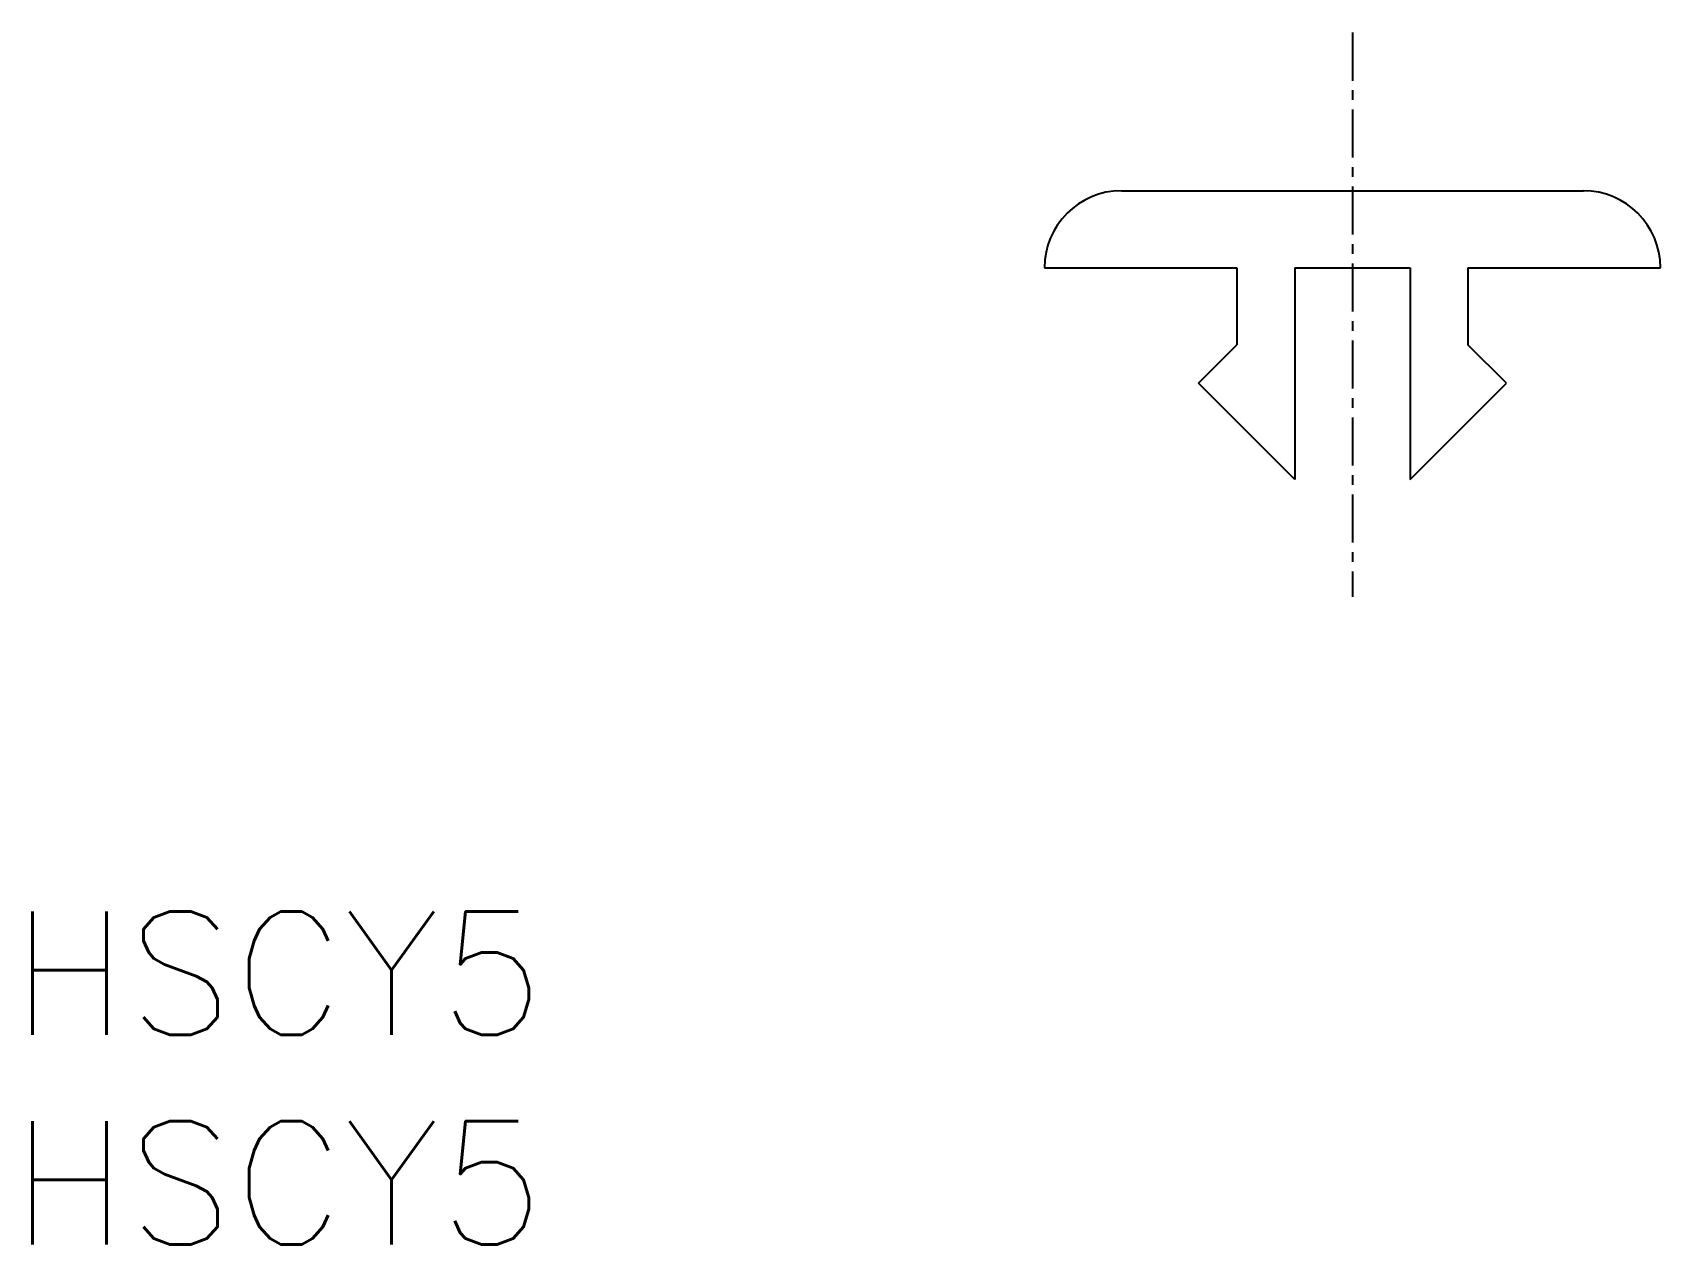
# Model space of a CAD drawing. Extents: x -34.3 to 8, y -27.4 to 4.1.
import ezdxf

# ---------------------------------------------------------------- set-up
doc = ezdxf.new("R2010")
doc.units = 0
doc.linetypes.add('CENTER', pattern=[2, 1.25, -0.25, 0.25, -0.25])
doc.layers.get('0').update_dxf_attribs({"linetype": 'CONTINUOUS'})
doc.layers.add('CENTER', color=1, linetype='CENTER')
doc.styles.get("Standard").update_dxf_attribs({"font": 'txt.shx', "bigfont": 'bigfont.shx'})

msp = doc.modelspace()

# ---------------------------------------------------------------- linework, layer by layer
at = {"color": 7, "linetype": 'CONTINUOUS'}
for p, q in [((-6, 0), (6, 0)), ((-8, -2), (-3, -2)), ((-8, -2), (-8, -2)), ((-3, -2), (-3, -4)), ((-1.5, -2), (1.5, -2)), ((-1.5, -2), (-1.5, -7.5)), ((1.5, -2), (1.5, -7.5)), ((3, -2), (8, -2)), ((3, -2), (3, -4)), ((8, -2), (8, -2)), ((-4, -5), (-3, -4)), ((4, -5), (3, -4)), ((-1.5, -7.5), (-4, -5)), ((1.5, -7.5), (4, -5))]:
    msp.add_line(p, q, dxfattribs=at)
for centre, start, end in [((-6, -2), 90, 180), ((6, -2), 0, 90)]:
    msp.add_arc(centre, 2, start, end, dxfattribs=at)
at = {"layer": 'CENTER', "color": 1, "linetype": 'CENTER'}
msp.add_line((0, 4.11), (0, -10.547), dxfattribs=at)

# ---------------------------------------------------------------- texts
at = {"color": 7, "linetype": 'CONTINUOUS'}
for p in [(-34.832, -21.926), (-34.832, -27.373)]:
    msp.add_text('HSCY5', height=3.2, dxfattribs=at).set_placement(p)

doc.saveas('drawing.dxf')
